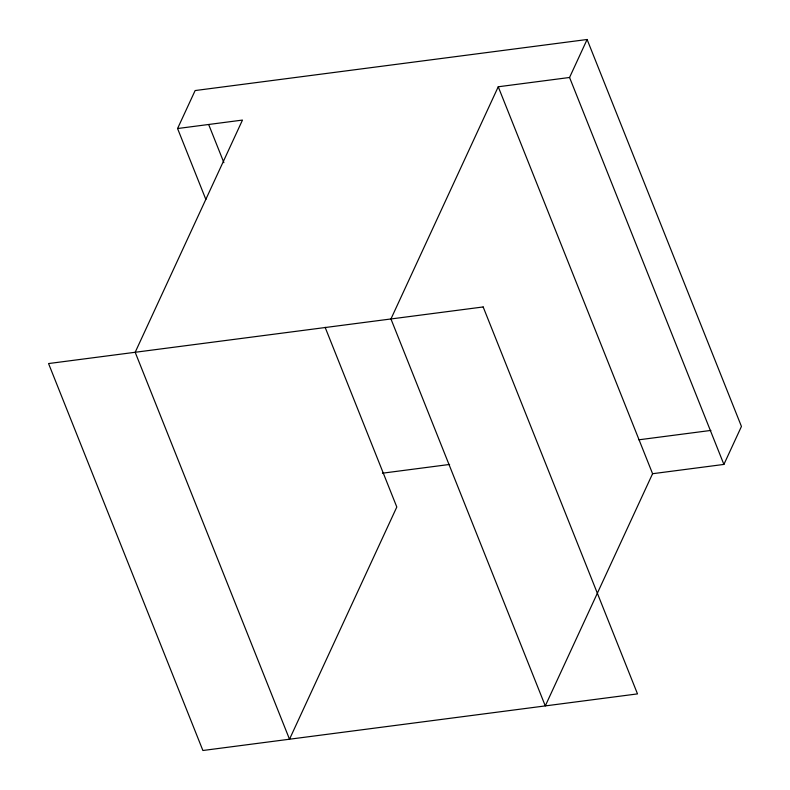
<?xml version="1.0" encoding="UTF-8"?>
<svg xmlns="http://www.w3.org/2000/svg" width="790" height="790" viewBox="0 0 790 790"><rect width="100%" height="100%" fill="white"/><g stroke="black" fill="none" stroke-linecap="round" stroke-linejoin="round"><path stroke-width="1.19" d="M205.884 199.505L177.572 128.533L195.13 90.554L587.108 39.5L741.445 426.442L723.897 464.421L652.58 473.714L545.288 705.905L390.951 318.963L498.243 86.772L569.56 77.479L587.108 39.5M177.572 128.533L242.471 120.08L135.179 352.281L289.515 739.223L396.807 507.022L325.115 327.287M382.429 473.2L449.599 464.451M638.873 439.803L710.921 430.422M569.56 77.479L723.897 464.421M498.243 86.772L652.58 473.714M208.827 124.899L223.896 162.671M483.164 306.954L48.555 363.558L202.892 750.5L637.5 693.896L483.164 306.954"/></g></svg>
